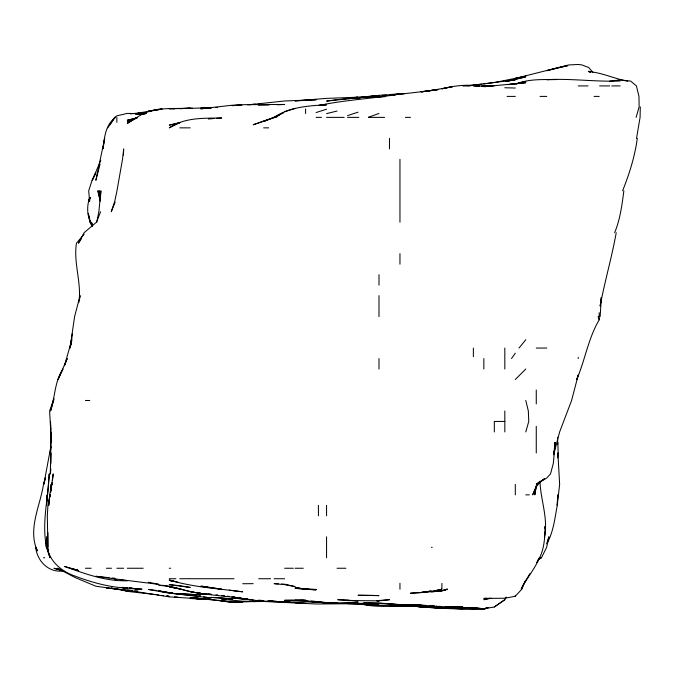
<?xml version="1.0" encoding="UTF-8"?>
<svg xmlns="http://www.w3.org/2000/svg" width="674" height="674" viewBox="0 0 674 674"><rect width="100%" height="100%" fill="white"/><g stroke="black" fill="none" stroke-linecap="round" stroke-linejoin="round"><path stroke-width="1.01" d="M540.017 481.219C540.481 499.83 548.366 518.095 544.474 536.79L544.702 532.595M47.888 532.595L47.896 547.28L47.315 515.821L47.93 505.332L50.221 494.851L49.952 496.755M640.3 106.888L640.081 117.377L636.517 138.347M47.011 500.091L47.163 494.851L46.481 505.332L47.492 495.803M51.165 439.279L50.921 442.422L51.022 439.279M50.921 442.422L51.022 439.279M51.494 442.422L51.561 440.324M50.853 469.112L50.356 473.881L50.904 442.422L50.483 421.452L50.879 429.844M50.356 473.881L50.811 452.911L50.836 463.392M123.401 155.121L123.671 149.881M544.929 528.399L545.047 526.301C545.03 538.669 544.028 552.183 536.799 562.621M51.241 442.422L51.418 439.279L51.148 442.422M601.318 297.723L600.163 316.595M100.426 198.114L100.889 190.776L98.876 211.746L96.736 222.226M557.76 454.899L557.887 452.911L559.639 484.362L557.238 505.332L557.777 494.851L557.238 505.5C554.786 518.542 553.464 532.115 546.757 543.867M50.491 492.753L51.14 484.362L50.382 491.986M47.593 494.851L49.219 473.881C48.376 498.305 41.409 522.982 46.599 547.28L46.363 545.367M46.498 545.182L46.321 547.28L46.54 545.367M89.869 198.114L89.591 201.256L88.707 190.776L92.06 180.287L95.885 172.797L92.296 180.287L100.805 160.269M51.013 439.566L50.306 452.911L50.921 447.191M557.71 457.89L558.173 452.911L557.836 442.422M78.934 302.297C81.714 282.549 73.306 263.003 76.448 243.204L84.124 234.215M70.66 345.198L72.354 333.756M51.999 484.362L52.227 482.458M52.446 480.554L53.229 473.881L50.617 491.986L51.805 484.362L49.632 494.851L48.755 505.332L49.556 499.619L49.269 501.523M123.73 148.836L122.5 159.317L116.855 191.433L114.765 201.256L111.269 211.746L115.094 202.208M557.71 444.351L557.592 437.291M601.208 297.537L600.163 306.114C604.671 281.488 611.824 257.384 616.221 232.715M89.709 197.448L89.246 201.256L90.038 197.448M50.921 446.239L43.818 484.362L45.529 477.689M623.863 190.776C622.001 204.98 620.198 219.379 614.621 232.715M51.317 489.13L51.595 487.226M49.126 501.523L49.539 498.659M49.817 496.755L50.095 494.851M70.762 345.198L71.764 338.525L70.13 347.102M79.524 299.441L80.113 295.625L74.595 316.595L70.02 348.054L71.832 340.429M553.725 452.911L554.02 450.999M554.314 449.095L555.334 442.422L553.312 463.392L550.515 473.881L546.757 478.026L536.268 484.362L540.304 481.573M637.284 138.347C634.908 156.402 629.331 173.909 622.608 190.776M536.268 485.76L534.827 494.851L536.268 486.148M553.59 454.815L559.647 431.933L571.586 400.482L578.216 375.132L576.742 379.513C585.099 359.899 588.267 338.356 599.186 319.813L599.186 312.719M53.945 399.471L50.533 410.963C55.201 397.07 54.459 381.636 62.985 369.023L58.057 379.513L67.231 358.543L64.434 365.78L71.671 340.429M89.676 197.448L88.673 201.256L89.937 197.448M45.419 477.689L43.456 484.631C40.069 506.25 27.558 529.292 37.34 550.768M525.787 431.933L528.761 421.452L528.34 410.963L525.787 400.482M636.13 117.377L639.129 106.888L638.969 96.407L636.416 85.918L630.637 81.082L620.156 79.928L609.667 81.124M100.064 164.085L95.885 180.287L104.689 138.347L102.979 148.836C104.596 136.78 105.203 125.836 115.187 117.377L110.039 124.639M547.018 542.983L548.855 536.79L546.639 547.28L541.458 557.76L538.004 559.858M89.844 197.448C86.23 206.615 87.232 217.23 92.153 225.723M96.517 222.226L100.595 211.746M525.063 581.14L521.786 589.219L515.298 596.254L504.818 598.242L483.848 598.428L486.99 598.192M535.872 487.117L532.645 494.851L536.268 486.973L540.708 481.177M523.723 583.642L521.246 589.219C526.495 578.258 534.87 569.092 539.427 557.76L536.723 562.621M53.945 398.334L49.623 410.963L51.35 442.422L50.971 431.933M504.826 599.7L506.216 597.08M530.025 573.49L524.094 583.322M107.756 127.858L114.656 117.377L116.855 115.844L127.344 113.392L145.171 113.898L135.921 114.201M81.327 238.832L78.411 243.204L84.124 232.715L95.885 222.681M511.515 358.543L515.298 353.21M519.014 348.054L525.787 339.713M538.888 482.146L536.748 484.362L544.255 478.928M515.298 379.513L525.787 369.023M542.722 479.905L544.339 478.793M494.328 606.937L504.818 599.717L494.328 607.013L483.848 608.732L467.065 607.611M179.773 122.71L169.284 125.12L179.773 122.693L169.292 127.858C184.76 117.242 203.885 118.338 221.712 117.975L216.472 118.321M487.336 607.619L483.848 609.296L473.359 609.515L441.9 608.336L410.449 606.044L389.479 606.103L414.645 606.153L389.479 603.744L368.51 602.893M485.752 608.277L483.848 609.17L487.656 607.763M136.873 118.009L127.344 121.783L137.235 117.377L127.344 123.376L137.825 116.88C153.47 106.281 172.502 109.095 190.253 108.211L169.284 108.826M278.901 115.397L274.141 117.276L283.746 112.541L274.141 117.377L253.171 124.766L276.997 116.737L274.141 117.377C289.483 106.981 308.616 105.708 326.561 104.799L319.889 105.481M278.901 115.364L274.141 117.2L276.997 116.265M368.51 117.217L378.99 113.468M487.656 607.628L483.848 608.959L488.608 607.628M347.531 115.633L358.02 112.187M442.902 590.525L446.896 589.219L441.9 590.997L431.419 591.814L441.9 590.854M316.081 112.55L326.561 109.205M284.622 111.69L295.111 108.396M276.997 116.155L263.652 121.379L265.556 120.84M489.56 598.158L483.848 599.7L491.472 598.209M136.873 117.866L127.344 120.216L136.873 118.144M326.561 113.611L337.051 111.042M507.674 81.234L525.787 76.87L505.77 81.251M321.801 105.456L326.561 104.36L318.937 105.464L325.609 104.394L319.889 105.43M318.937 105.506C345.341 99.752 372.419 98.783 399.008 94.124L389.479 95.363L429.321 90.855M432.371 591.182L441.9 589.219L431.419 591.679L410.449 593.213L420.93 592.665L431.419 590.963L420.93 592.505L430.467 591.486M137.825 113.131L161.945 109.121L158.803 109.23L148.314 111.193L161.945 109.154M431.419 90.426L452.389 86.769L441.9 88.816C454.259 85.573 467.099 84.376 479.804 85.918M494.328 82.54L525.787 76.255L515.298 78.411L568.763 64.948L578.216 64.485L581.999 64.948L588.697 67.518L592.842 72.27M469.155 85.918L471.682 85.514M466.846 85.918L515.298 79.869L506.722 81.158M423.794 91.706L421.882 91.959M130.2 113.864L143.073 112.566M438.092 89.6L426.65 91.386M507.674 84.621L525.787 82.7L515.298 83.778L525.787 81.537L516.25 83.879C529.25 78.69 543.522 79.675 557.238 79.515L546.757 79.667C571.291 78.336 595.664 82.001 620.156 81.006M138.785 114.302L142.593 113.78M144.497 113.527L146.41 113.266M249.355 104.773L284.622 100.974L316.081 99.777L295.111 100.898L326.561 98.379L358.02 97.199L355.923 97.359M483.848 83.888L493.376 82.658M473.359 85.244L476.223 84.873M478.127 84.629L481.935 84.132M431.419 90.367L438.092 89.541L420.93 91.723L429.515 90.88M208.367 119.003L214.374 118.456M508.626 84.562L515.298 83.77L483.848 86.626L492.231 86.061M371.804 96.407L368.51 96.609L373.826 96.272L362.789 97.351M360.876 97.545L356.116 98.025M135.921 114.218L146.41 113.19M247.451 104.765L255.261 104.175M375.915 96.003L378.99 95.708M239.826 105.498L241.73 105.312M348.492 98.741L353.252 98.294M361.163 97.561L358.02 97.84L378.99 95.312L398.915 94.242L392.622 94.722M363.261 97.368L374.601 96.407L337.051 99.642L326.561 101.092L346.487 98.926M211.223 107.958L200.742 108.8L232.193 105.22L241.637 105.051M140.976 112.887L143.073 112.735M353.825 97.519L347.531 97.991L378.99 95.582M289.862 601.57L280.426 601.57M337.051 603.12L358.02 602.497C340.513 604.131 323.006 602.986 305.592 601.073L311.885 601.444M203.885 108.211L211.223 107.73L179.773 108.624L192.351 108.177M190.253 108.472L169.284 108.548L174.524 108.843M382.133 95.388L386.328 95.135M241.637 105.093L232.193 105.633L242.682 104.689L284.622 104.453L277.284 104.815M132.584 590.247L127.344 590.534L95.885 586.237L74.915 577.441L57.4 568.249L61.789 570.204M215.419 107.511L217.517 107.41M209.125 599.127L200.742 599.472L193.118 598.183M256.314 601.494L253.171 601.604L263.652 601.494M258.412 601.419L263.652 601.225L232.193 602.236L211.223 599.565L169.284 596.869L127.344 590.213L132.584 590.534M404.156 93.838L389.479 94.537L398.915 94.25M200.742 108.076L211.223 107.781M384.829 96.475L368.51 97.14L385.284 96.677M479.366 85.918L473.359 85.404L462.878 85.809L473.359 85.387L479.366 85.918L473.359 85.834L483.848 86.104L494.328 85.918M258.412 105.211L268.892 105.043M258.412 104.125L261.554 104.082M303.494 600.197L295.111 600.323L326.561 602.598L316.081 601.621L326.561 603.222L337.051 602.977L326.561 603.222L316.081 601.478M451.344 607.308L441.9 607.434L462.878 607.569L483.848 608.732L468.118 607.594M356.976 600.475L347.531 600.568L378.99 600.837L389.479 599.7L376.892 600.66M232.193 602.236L242.682 602.135L232.193 602.227L221.712 601.157M455.531 607.257L462.878 607.181M396.817 604.595L399.96 604.57L378.99 603.028L368.51 603.045M242.682 583.735L253.171 583.667M418.832 604.864L420.93 604.856L410.449 605.336L389.479 604.671L420.93 605.319L399.96 604.873M194.07 598.133L200.742 598.984L209.125 598.959M578.216 85.918L588.04 85.918M599.616 85.918L609.667 85.918M611.756 85.918L620.156 85.918M507.101 96.407L515.298 96.407M540.068 96.407L546.757 96.407M594.072 96.407L599.186 96.407M316.081 117.377L321.523 117.377M326.561 117.377L344.212 117.377M347.531 117.377L358.846 117.377M368.51 117.377L384.584 117.377M405.377 117.377L410.449 117.377M179.773 127.858L190.194 127.858M263.652 127.858L268.699 127.858M599.186 316.595L598.15 316.595L599.186 319.813M536.268 348.054L546.757 348.054M85.404 400.482L89.777 400.482M504.818 421.452L494.328 421.452L494.328 431.933M525.787 494.851L529.334 494.851M431.419 547.28L432.186 547.28M43.456 557.76L44.745 557.76M539.916 557.76L541.458 557.76M85.404 568.249L91.159 568.249M106.374 568.249L111.488 568.249M116.855 568.249L123.654 568.249M127.344 568.249L143.183 568.249M169.284 568.249L170.632 568.249M284.622 568.249L293.358 568.249M295.111 568.249L303.233 568.249M337.051 568.249L345.888 568.249M169.284 578.73L175.922 578.73M179.773 578.73L189.664 578.73M190.253 578.73L233.988 578.73M258.681 578.73L270.577 578.73M274.141 578.73L284.622 578.73M466.02 608.647L441.9 608.336L462.878 608.605L456.584 608.285M200.742 598.984L209.125 598.992M483.848 86.12L492.231 86.146L482.137 85.918M414.645 606.162C396.026 605.488 377.347 608.327 358.972 603.584L368.51 604.89L358.02 603.516L368.51 604.789L358.02 603.752L368.51 604.249L347.531 603.592L368.51 604.207L378.99 605.244L358.02 603.685L316.081 603.997L263.652 601.452L242.682 601.2L221.712 599.245L225.908 599.38M200.742 598.31L190.253 598.141L200.742 598.63L190.253 597.611L232.193 601.958L222.664 600.913M347.531 603.205L389.479 603.744M459.727 608.277L462.878 608.361L460.78 608.277M504.818 87.746L515.298 88.041M434.561 607.611L441.9 607.822M452.389 608.454L462.878 608.748M132.584 590.694L114.951 588.806M134.682 590.753L137.825 590.854M230.095 599.506L232.193 599.574M404.156 604.915L420.93 605.766L410.449 605.109M190.253 598.529L211.223 599.565M462.878 607.569L445.051 606.929L473.359 607.923M436.659 607.603L441.9 607.788M211.223 594.283L200.742 593.853L211.223 594.451L208.367 594.089M363.261 602.876L368.51 603.095L364.314 602.893M426.179 606.937L441.9 608.125C424.367 607.889 406.995 604.468 389.479 605.041L399.96 604.789L410.449 605.412M308.743 601.537L316.081 601.857C288.101 602.109 259.776 602.615 232.193 596.827M257.358 600.879L263.652 601.166L260.509 600.888M426.179 605.429L420.93 605.193L452.389 607.586L462.878 607.114L448.193 606.92M429.321 605.572L434.561 605.968M270.99 600.854L276.239 601.191M278.328 583.869L274.141 583.659L284.622 584.653L295.111 586.607L284.622 584.189L281.479 584.029M431.419 607.417L420.93 606.895L431.419 607.569M373.75 595.378L358.02 595.26L378.99 595.639L375.848 595.479M483.848 608.622L468.118 607.636M258.412 600.189L261.554 600.374M416.743 606.271L420.93 606.533M253.171 599.818L232.193 597.948L242.682 599.043M295.111 602.8L305.592 603.39M375.848 604.586L368.51 604.157C382.411 607.139 396.556 603.441 410.449 605.977L402.825 604.957M174.524 596.852L177.675 597.029M176.622 593.457L200.742 594.931L169.284 593.213L148.314 589.438L156.89 590.517M122.104 587.391L127.344 587.728M438.757 606.297L440.855 606.465M175.577 593.491L179.773 593.828L175.956 593.457M63.381 570.954C48.73 572.976 37.205 561.274 35.671 547.28L37.525 550.768M267.848 600.888L274.141 601.452L268.421 600.913M109.23 577.719L95.885 576.287C116.846 579.244 137.841 581.772 158.803 584.366L148.314 582.218M112.095 577.997L114.951 578.275M169.284 592.791L173.1 593.171M120.671 587.433L142.037 589.219L130.2 588.107M215.992 594.805L217.896 595.016M233.153 590.761L242.682 591.823C218.157 588.554 193.008 587.315 169.284 580.011L173.1 580.912M196.926 595.968L169.284 593.069L211.223 597.973L203.599 596.844M198.83 596.195L200.742 596.423M481.826 86.162L485.752 86.66M207.415 587.096L200.742 586.296L221.712 589.219L205.503 586.759M120.671 579.943L127.344 580.744C105.245 581.485 84.848 573.616 64.434 566.438L77.78 570.179L69.902 568.249M203.599 593.499L206.463 593.853M311.312 600.879L315.129 601.36M180.952 589.219C202.739 595.42 225.647 595.563 247.897 599.287M221.712 595.428L224.568 595.816M227.433 596.195L229.337 596.448M179.773 588.865L169.284 586.911L181.112 589.219L169.284 586.464L158.803 585.209C173.243 585.276 186.403 592.311 200.742 593.145M154.986 594.51L127.344 591.368L120.663 589.489L127.344 591.073L114.883 588.806M156.89 594.771L158.803 595.032M588.697 71.638C602.244 72.573 614.494 78.841 627.78 81.209M129.248 588.023L137.825 589.219L129.248 588.006M482.053 86.306L483.848 86.567M166.427 596.119L169.284 596.549L166.427 596.17M122.575 587.374L127.344 588.116C109.373 587.307 91.681 582.403 74.915 576.034C57.678 570.187 44.585 556.05 46.683 536.79L47.542 547.28L48.755 550.136M161.659 595.42L163.563 595.715M190.253 591.73L200.742 593.44M167.379 592.471L158.803 591.022L172.426 593.23L158.803 590.761M175.956 581.637L169.284 580.483L177.86 582.134M218.629 600.256L220.684 600.627M201.695 586.043L203.599 586.397M229.396 590.112L231.266 590.475M167.379 596.246L169.284 596.616M114.799 579.404L116.855 579.859L115.178 579.404M77.78 570.28L74.915 569.648L78.732 570.743M63.474 570.794L53.945 568.249L64.434 571.375M590.475 72.253L588.697 71.183L590.222 72.253M90.156 222.226L92.245 225.765L90.156 222.226L88.294 213.65M92.321 225.782L90.291 222.226L88.319 213.65M92.633 225.091L91.411 222.226L92.557 226.043M47.349 548.232L49.977 557.76L46.413 547.28L45.697 540.607M100.055 199.352L97.89 190.776L100.173 201.256M45.765 540.607L46.127 543.463M318.381 505.332L318.465 515.821M578.216 357.338L578.216 358.543M536.268 389.993L536.268 403.903M536.268 426.339L536.268 452.911M515.298 484.362L515.298 494.851M515.298 595.285L515.298 596.254M504.818 348.054L504.818 369.023M504.818 410.963L504.818 431.933M483.848 358.543L483.848 369.023M473.359 348.054L473.359 356.664M441.9 583.381L441.9 588.958M399.96 159.317L399.96 222.226M399.96 253.685L399.96 264.174M399.96 583.246L399.96 589.219M389.479 138.347L389.479 148.836M378.99 274.655L378.99 285.144M378.99 295.625L378.99 316.595M378.99 358.543L378.99 369.023M326.561 505.332L326.561 515.821M326.561 536.79L326.561 557.76M305.592 108.952L305.592 113.535M116.855 117.377L116.855 122.314M555.064 442.422L554.154 452.911L555.064 442.422M447.603 589.219L442.852 590.584L447.603 589.219M557.238 67.906L546.757 70.686L567.727 65.648L557.238 67.906M358.02 97.561L347.531 98.665L368.51 96.896L358.02 97.561M305.592 600.197L284.622 600.307L305.592 600.197M378.99 600.804L376.892 600.77L378.99 600.804M316.081 589.489L305.592 589.312L295.111 587.425L305.592 589.219L316.081 589.876L295.111 588.377L316.081 589.489M221.712 597.905L211.223 597.408L232.193 598.959L221.712 597.905M347.531 600.189L337.758 599.7L358.02 600.93L347.531 600.189M368.51 604.064L358.02 603.466L378.99 605.37L368.51 604.064M116.855 589L106.374 588.107L116.855 589M420.93 606.861L410.449 605.884L420.93 606.861M179.773 585.689L169.284 584.67L190.253 587.45L179.773 585.689M199.79 598.537L196.926 598.217L199.79 598.537M440.948 606.861L436.188 606.288L440.948 606.853M169.284 596.389L167.379 596.136L169.284 596.389M250.105 599.7L232.193 596.911L250.105 599.7M127.344 588.562L121.623 587.433L127.344 588.562M113.047 588.402L111.134 587.998L112.996 588.402M100.081 200.304L99.112 190.776L100.081 200.304"/></g></svg>
